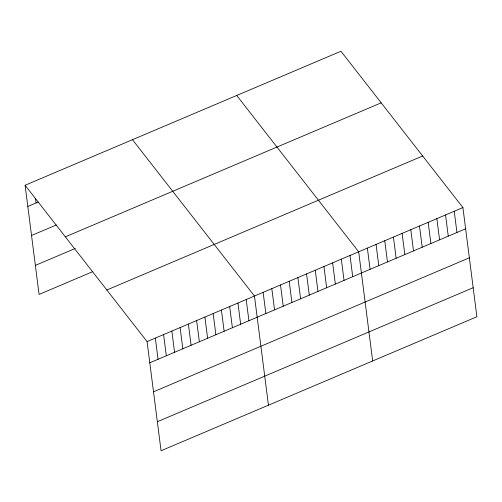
<?xml version="1.0" encoding="UTF-8"?>
<svg xmlns="http://www.w3.org/2000/svg" width="502" height="502" viewBox="0 0 502 502"><rect width="100%" height="100%" fill="white"/><g stroke="black" fill="none" stroke-linecap="round" stroke-linejoin="round"><path stroke-width="0.75" d="M25.1 185.257L340.946 51.248L462.913 207.577L476.9 316.743L161.054 450.752L147.073 341.586L25.1 185.257L39.087 294.423L92.776 271.638M27.817 206.46L38.139 202.08M31.532 235.488L56.318 224.971M65.348 236.844L381.194 102.835M35.366 265.395L75.294 248.452M106.819 289.999L422.665 155.99M147.073 341.586L462.913 207.577M149.791 362.795L465.63 228.786M153.505 391.817L469.351 257.815M157.339 421.724L473.179 287.721M236.718 95.468L358.685 251.803L372.672 360.969M132.484 139.694L254.458 296.023L268.445 405.189M454.228 211.267L456.945 232.47M445.544 214.95L448.261 236.153M436.859 218.634L439.576 239.843M428.175 222.317L430.892 243.526M419.49 226.007L422.201 247.21M410.799 229.69L413.516 250.9M402.115 233.374L404.832 254.583M393.43 237.063L396.147 258.266M384.745 240.747L387.462 261.95M376.061 244.43L378.778 265.64M367.37 248.113L370.087 269.323M350.001 255.487L352.718 276.696M341.316 259.17L344.033 280.38M332.631 262.86L335.349 284.063M323.947 266.543L326.658 287.746M315.256 270.227L317.973 291.436M306.571 273.91L309.288 295.12M297.887 277.6L300.604 298.803M289.202 281.283L291.919 302.493M280.518 284.967L283.235 306.176M271.827 288.656L274.544 309.859M263.142 292.34L265.859 313.543M246.2 299.531L248.917 320.734M237.935 303.032L240.653 324.242M229.678 306.54L232.395 327.743M221.413 310.041L224.13 331.251M213.155 313.549L215.873 334.752M204.898 317.051L207.615 338.26M196.633 320.558L199.35 341.762M188.375 324.06L191.093 345.269M180.111 327.568L182.828 348.777M171.853 331.075L174.57 352.278M163.589 334.577L166.306 355.786M155.331 338.084L158.048 359.288M35.498 198.415L36.075 202.959"/></g></svg>
